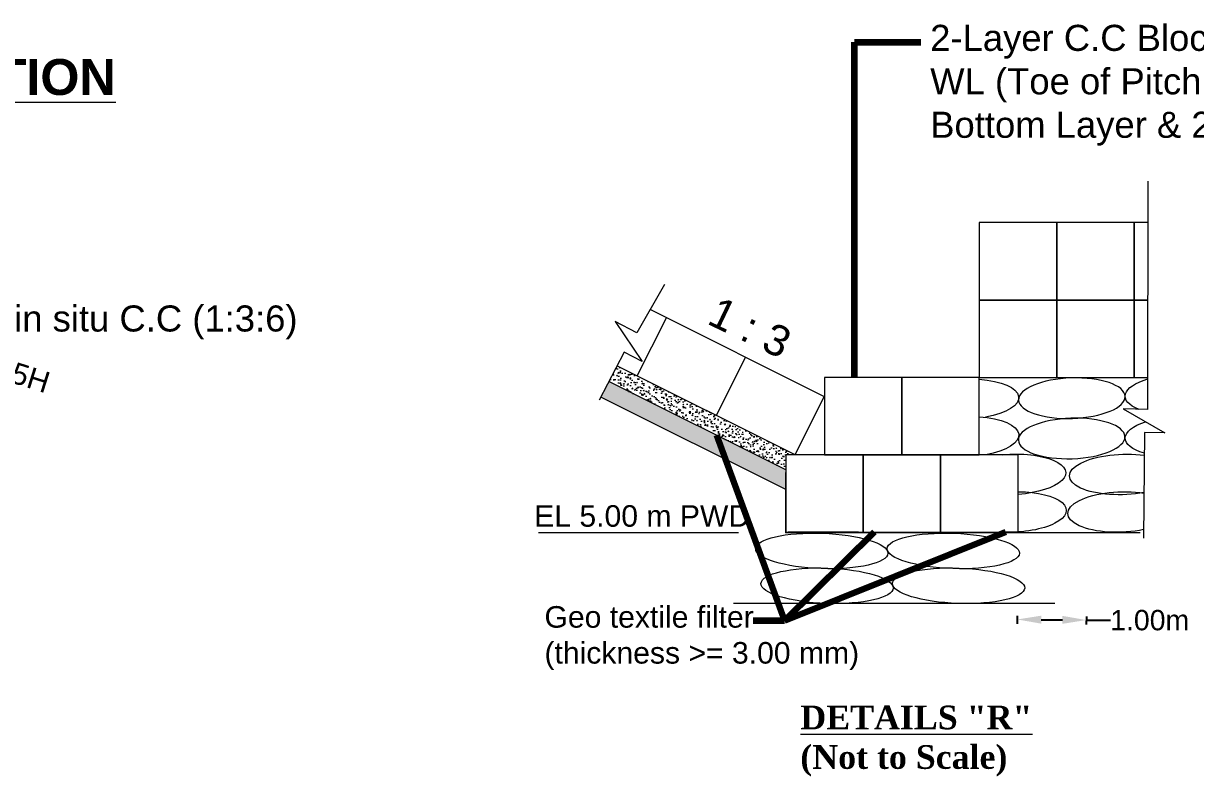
# Model space of a CAD drawing. Header units: inches. Extents: x -885 to 26362, y -28010 to 990.
# Drawn here: x 4210.33 to 4259.25, y -19490.12 to -19458.67 of the extents above; entities that cross this region are included whole.
import ezdxf

# ---------------------------------------------------------------- set-up
doc = ezdxf.new("R2010")
doc.units = ezdxf.units.IN
doc.header["$MEASUREMENT"] = 0
doc.header["$PDMODE"] = 3
doc.layers.add('LINE', color=7, linetype='Continuous')
doc.styles.add('Arial B heading -200', font='arialbd.ttf', dxfattribs={"height": 0.6})
doc.styles.get("Standard").update_dxf_attribs({"font": 'arial.ttf'})
doc.dimstyles.get("Standard").update_dxf_attribs({"dimtxt": 0.18, "dimasz": 0.18, "dimexe": 0.18, "dimexo": 0.0625, "dimgap": 0.09, "dimtad": 0, "dimtih": 1, "dimtoh": 1, "dimdec": 4, "dimzin": 0, "dimdsep": 46, "dimtxsty": 'Standard', "dimcen": 0.09, "dimadec": 0, "dimazin": 0, "dimtfac": 1, "dimtdec": 4, "dimtofl": 0, "dimtmove": 0, "dimatfit": 3, "dimfxl": 1, "dimtolj": 1, "dimtzin": 0, "dimarcsym": 0})
pattern_1 = [(185, (4204.87145, -19434.53736), (-0.282128, 0.3362272), [0.04572, -0.50292]), (130, (4204.87145, -19434.53736), (-0.2644248, -0.384043), [0.036576, -0.402336]), (235.451, (4204.84794, -19434.50935), (-0.5465526, -0.0478132), [0.038856, -0.427416]), (181.1842, (4204.78524, -19434.6236), (-0.388688, 0.5313846), [0.06858, -0.75438]), (231.6356, (4204.75285, -19434.5793), (-0.8227834, -0.017007), [0.058284, -0.641124]), (126.184, (4204.78524, -19434.6236), (-0.822783, -0.017005), [0.054864, -0.603504]), (156, (4204.7637, -19434.5589), (-0.0837486, 0.4308493), [0.04572, -0.50292]), (101, (4204.7637, -19434.5589), (-0.417459, -0.207696), [0.036576, -0.402336]), (206.4514, (4204.7567, -19434.523), (-0.5012075, 0.223152), [0.038856, -0.427416]), (172.5, (4204.87145, -19434.53736), (-0.1487362, -0.13825313), [0, -0.3974592, 0, -0.408432, 0, -0.40386]), (142.5, (4204.87145, -19434.53736), (-0.2834088, -0.05661535), [0, -0.2328672, 0, -0.3883152, 0, -0.153924]), (102.5, (4204.96757, -19434.63349), (-0.22038287, 0.23982687), [0, -0.1524, 0, -0.475488, 0, -0.630936]), (92.5, (4205.01068, -19434.6766), (-0.2945337, 0.2082334), [0, -0.19812, 0, -0.3157728, 0, -0.448056])]
pattern_2 = [(172.5, (4204.87145, -19434.53736), (-0.13657942, -0.1458116), [0, -0.15752064, 0, -0.1761744, 0, -0.168402]), (142.5, (4204.87145, -19434.53736), (-0.336491, -0.0771165), [0, -0.08497824, 0, -0.14197584, 0, -0.0544068]), (102.5, (4204.96158, -19434.6275), (-0.2286156, 0.22778633), [0, -0.051816, 0, -0.1865376, 0, -0.2435352]), (92.5, (4204.96158, -19434.6275), (-0.2846007, 0.1559707), [0, -0.025908, 0, -0.12228576, 0, -0.1399032])]

# ---------------------------------------------------------------- blocks, each defined once
blk = doc.blocks.new('*D187')
at = {"color": 0, "lineweight": -2, "ltscale": 0.5, "transparency": 16777216}
for p, q in [((4251.813, -19483.41), (4251.81, -19483.74)), ((4254.695, -19483.435), (4254.692, -19483.765)), ((4252.811, -19483.569), (4253.693, -19483.576)), ((4254.693, -19483.585), (4255.701, -19483.594))]:
    blk.add_line(p, q, dxfattribs=at)
at = {"color": 0, "linetype": 'Continuous', "ltscale": 0.5, "transparency": 16777216}
for points in [[(4252.813, -19483.402), (4252.81, -19483.735), (4251.811, -19483.56)], [(4253.695, -19483.41), (4253.692, -19483.743), (4254.693, -19483.585)]]:
    blk.add_solid(points, dxfattribs=at)
at = {"layer": 'Defpoints', "color": 0, "linetype": 'Continuous', "ltscale": 0.5, "transparency": 16777216}
for p in [(4251.843, -19479.908), (4254.725, -19479.934), (4254.693, -19483.585)]:
    blk.add_point(p, dxfattribs=at)
at = {"color": 0, "linetype": 'Continuous', "lineweight": 20, "ltscale": 0.5, "transparency": 16777216, "insert": (4257.338, -19483.594), "char_height": 0.85, "attachment_point": 5}
blk.add_mtext('\\A1;1.00m', dxfattribs=at)

msp = doc.modelspace()

# ---------------------------------------------------------------- hatches: boundary and pattern name
at = {"linetype": 'Continuous', "lineweight": 20, "ltscale": 0.5}
h = msp.add_hatch(dxfattribs=at)
h.set_pattern_fill('AR-CONC', scale=0.0024, angle=135, style=0)
h.set_pattern_definition(pattern_1)
h.paths.add_polyline_path([(4242.149115, -19477.314189), (4242.149115, -19476.685949), (4242.534803, -19476.685949), (4235.104107, -19472.970503), (4234.764936, -19473.622099)])
h = msp.add_hatch(dxfattribs=at)
h.set_pattern_fill('AR-CONC', scale=0.0024, angle=135, style=0)
h.set_pattern_definition(pattern_1)
h.paths.add_polyline_path([(4242.149115, -19477.314189), (4242.149115, -19476.685949), (4242.534803, -19476.685949), (4235.104107, -19472.970503), (4234.764936, -19473.622099)])
h = msp.add_hatch(dxfattribs=at)
h.set_pattern_fill('AR-SAND', scale=0.00408, angle=135, style=0)
h.set_pattern_definition(pattern_2)
h.paths.add_polyline_path([(4242.149115, -19478.135273), (4242.149115, -19477.314189), (4234.764936, -19473.622099), (4234.425806, -19474.273618)])
h = msp.add_hatch(dxfattribs=at)
h.set_pattern_fill('AR-SAND', scale=0.00408, angle=135, style=0)
h.set_pattern_definition(pattern_2)
h.paths.add_polyline_path([(4242.149115, -19478.135273), (4242.149115, -19477.314189), (4234.764936, -19473.622099), (4234.425806, -19474.273618)])

# ---------------------------------------------------------------- linework, layer by layer
at = {"color": 0, "linetype": 'Continuous', "lineweight": 20, "ltscale": 0.5}
msp.add_line((4250.987842, -19479.933515), (4256.940987, -19479.933515), dxfattribs=at)
msp.add_line((4250.987842, -19479.933515), (4256.940987, -19479.933515), dxfattribs=at)
at = {"lineweight": 20}
msp.add_line((4253.376916, -19482.897206), (4239.967287, -19482.897206), dxfattribs=at)
at = {"color": 0, "linetype": 'ByBlock', "lineweight": 20, "ltscale": 0.5}
for centre in [(4243.65138, -19480.699363), (4249.141061, -19480.699119), (4243.873514, -19482.154597), (4249.363195, -19482.154353)]:
    msp.add_ellipse(centre, major_axis=(2.759296, -0.096265), ratio=0.267798578, dxfattribs=at)
at = {"layer": 'LINE', "color": 7, "lineweight": 20, "ltscale": 0.5}
for p, q in [((4243.764795, -19474.262128), (4236.487771, -19470.623521)), ((4243.764795, -19474.262128), (4236.487771, -19470.623521)), ((4235.951681, -19473.394345), (4237.167365, -19470.962977)), ((4235.951681, -19473.394345), (4237.167365, -19470.962977)), ((4239.250484, -19475.043746), (4240.466167, -19472.612378)), ((4239.250484, -19475.043746), (4240.466167, -19472.612378)), ((4242.534803, -19476.685949), (4235.104107, -19472.970503)), ((4242.534803, -19476.685949), (4235.104107, -19472.970503)), ((4242.149115, -19477.314189), (4234.764936, -19473.622099)), ((4242.149115, -19477.314189), (4234.764936, -19473.622099)), ((4242.149115, -19478.135273), (4234.425806, -19474.273618)), ((4242.149115, -19478.135273), (4234.425806, -19474.273618)), ((4242.534803, -19476.685949), (4243.750504, -19474.254546)), ((4242.534803, -19476.685949), (4243.750504, -19474.254546)), ((4248.611835, -19476.685949), (4248.611835, -19479.917309)), ((4248.611835, -19479.917309), (4248.611835, -19476.685949)), ((4248.611835, -19476.685949), (4248.611835, -19479.917309)), ((4248.611835, -19479.917309), (4248.611835, -19476.685949)), ((4242.143272, -19477.418224), (4242.143272, -19479.933561)), ((4242.143272, -19477.418224), (4242.143272, -19479.933561)), ((4242.137429, -19477.69472), (4242.137429, -19479.949813)), ((4242.137429, -19477.69472), (4242.137429, -19479.949813)), ((4240.174472, -19479.949813), (4231.826531, -19479.949813)), ((4240.174472, -19479.949813), (4231.826531, -19479.949813)), ((4242.143272, -19479.933561), (4250.987842, -19479.933515)), ((4242.143272, -19479.933561), (4250.987842, -19479.933515)), ((4242.149115, -19479.917309), (4256.940987, -19479.933515)), ((4242.149115, -19479.917309), (4256.940987, -19479.933515)), ((4242.149115, -19479.917309), (4256.940987, -19479.933515)), ((4242.149115, -19479.917309), (4256.940987, -19479.933515)), ((4245.187904, -19479.917309), (4242.250304, -19479.917309)), ((4245.187904, -19479.917309), (4242.250304, -19479.917309)), ((4244.369893, -19479.917309), (4246.012062, -19479.917309)), ((4244.369893, -19479.917309), (4246.012062, -19479.917309)), ((4244.369893, -19479.917309), (4246.012062, -19479.917309)), ((4244.369893, -19479.917309), (4246.012062, -19479.917309)), ((4250.961915, -19479.917309), (4254.725187, -19479.933515)), ((4250.961915, -19479.917309), (4254.725187, -19479.933515)), ((4242.096359, -19483.614324), (4240.792286, -19483.614324)), ((4242.096359, -19483.614324), (4240.792286, -19483.614324))]:
    msp.add_line(p, q, dxfattribs=at)
for points in [[(4257.263009, -19465.265378), (4257.252914, -19474.800464), (4256.224357, -19474.769836), (4257.973853, -19475.772747), (4257.122703, -19475.759435), (4257.083115, -19480.169071)], [(4257.263009, -19465.265378), (4257.252914, -19474.800464), (4256.224357, -19474.769836), (4257.973853, -19475.772747), (4257.122703, -19475.759435), (4257.083115, -19480.169071)], [(4257.261181, -19466.991857), (4256.690235, -19466.991857), (4256.690235, -19470.223217), (4257.25776, -19470.223217)], [(4237.083771, -19469.569466), (4235.937723, -19471.596306), (4235.026615, -19471.118029), (4236.159662, -19472.786193), (4235.400429, -19472.401225), (4234.360429, -19474.399215)], [(4237.083771, -19469.569466), (4235.937723, -19471.596306), (4235.026615, -19471.118029), (4236.159662, -19472.786193), (4235.400429, -19472.401225), (4234.360429, -19474.399215)], [(4257.25776, -19470.223217), (4256.690235, -19470.223217), (4256.690235, -19473.454577), (4256.794703, -19473.454577)], [(4257.25776, -19470.223217), (4256.690235, -19470.223217), (4256.690235, -19473.454577), (4257.254338, -19473.455064)]]:
    msp.add_lwpolyline(points, dxfattribs=at)
for points in [[(4250.227515, -19470.223217), (4253.458875, -19470.223217), (4253.458875, -19466.991857), (4250.227515, -19466.991857)], [(4250.227515, -19470.223217), (4253.458875, -19470.223217), (4253.458875, -19466.991857), (4250.227515, -19466.991857)], [(4253.458875, -19470.223217), (4256.690235, -19470.223217), (4256.690235, -19466.991857), (4253.458875, -19466.991857)], [(4253.458875, -19470.223217), (4256.690235, -19470.223217), (4256.690235, -19466.991857), (4253.458875, -19466.991857)], [(4250.227515, -19473.454577), (4253.458875, -19473.454577), (4253.458875, -19470.223217), (4250.227515, -19470.223217)], [(4250.227515, -19473.454577), (4253.458875, -19473.454577), (4253.458875, -19470.223217), (4250.227515, -19470.223217)], [(4253.458875, -19473.454577), (4256.690235, -19473.454577), (4256.690235, -19470.223217), (4253.458875, -19470.223217)], [(4253.458875, -19473.454577), (4256.690235, -19473.454577), (4256.690235, -19470.223217), (4253.458875, -19470.223217)], [(4243.764795, -19476.685949), (4246.996155, -19476.685949), (4246.996155, -19473.454589), (4243.764795, -19473.454589)], [(4243.764795, -19476.685949), (4246.996155, -19476.685949), (4246.996155, -19473.454589), (4243.764795, -19473.454589)], [(4246.996155, -19476.685949), (4250.227515, -19476.685949), (4250.227515, -19473.454589), (4246.996155, -19473.454589)], [(4246.996155, -19476.685949), (4250.227515, -19476.685949), (4250.227515, -19473.454589), (4246.996155, -19473.454589)], [(4242.149115, -19479.917309), (4245.380475, -19479.917309), (4245.380475, -19476.685949), (4242.149115, -19476.685949)], [(4242.149115, -19479.917309), (4245.380475, -19479.917309), (4245.380475, -19476.685949), (4242.149115, -19476.685949)], [(4245.380475, -19479.917309), (4248.611835, -19479.917309), (4248.611835, -19476.685949), (4245.380475, -19476.685949)], [(4245.380475, -19479.917309), (4248.611835, -19479.917309), (4248.611835, -19476.685949), (4245.380475, -19476.685949)], [(4248.611835, -19479.917309), (4251.843195, -19479.917309), (4251.843195, -19476.685949), (4248.611835, -19476.685949)], [(4248.611835, -19479.917309), (4251.843195, -19479.917309), (4251.843195, -19476.685949), (4248.611835, -19476.685949)]]:
    msp.add_lwpolyline(points, close=True, dxfattribs=at)
at = {"layer": 'LINE', "color": 7, "lineweight": 20, "ltscale": 0.5, "extrusion": (0, 0, -1)}
for centre, start_param, end_param in [((4249.648209, -19474.362471), 1.846026621, 4.337353965), ((4249.648209, -19474.362471), 1.846026621, 4.337353965), ((4258.536065, -19474.172598), 5.557212479, 7.252512388), ((4249.650891, -19475.92788), 1.846026621, 4.337353965), ((4249.650891, -19475.92788), 1.846026621, 4.337353965), ((4258.53964, -19475.927903), 5.420705735, 7.196852193), ((4258.53964, -19475.927903), 5.420705735, 7.196852193), ((4256.211205, -19477.504591), 4.313945631, 8.285075297), ((4256.211205, -19477.504591), 4.313945631, 8.285075297), ((4249.650891, -19475.92788), 5.211519734, 5.265971869), ((4249.650891, -19475.92788), 5.211519734, 5.265971869), ((4251.61068, -19477.504591), 1.396927154, 4.615799863), ((4251.61068, -19477.504591), 1.396927154, 4.615799863), ((4251.633353, -19479.072858), 1.68295547, 4.890937013), ((4251.633353, -19479.072858), 1.68295547, 4.890937013), ((4256.138256, -19479.072858), 4.284819743, 8.314201185), ((4256.138256, -19479.072858), 4.284819743, 8.314201185)]:
    msp.add_ellipse(centre, major_axis=(-2.223407, -0.075588), ratio=0.379800122, start_param=start_param, end_param=end_param, dxfattribs=at)
for centre in [(4254.089197, -19474.322037), (4254.080471, -19476.002783), (4254.080471, -19476.002783)]:
    msp.add_ellipse(centre, major_axis=(-2.223407, -0.075588), ratio=0.379800122, dxfattribs=at)

# ---------------------------------------------------------------- texts
at = {"color": 7, "lineweight": 20, "ltscale": 0.18, "char_height": 0.9, "width": 35.32189186, "attachment_point": 1}
for s, insert in [('EL 5.00 m PWD', (4231.648936, -19478.788899)), ('Geo textile filter \\P(thickness >= 3.00 mm) ', (4232.076708, -19483.003212)), ('Geo textile filter \\P(thickness >= 3.00 mm) ', (4232.076708, -19483.003212))]:
    msp.add_mtext(s, dxfattribs=dict(at, insert=insert))
at = {"layer": 'LINE', "color": 7, "lineweight": 20, "ltscale": 0.5, "attachment_point": 1}
for s, insert, char_height, width in [('{\\C0;2-Layer C.C Blocks(500 x 500 x 500) to be Placed  at Working WL (Toe of Pitching Block) above Geo-textile (3 Nos Blocks in Bottom Layer & 2 Nos. Blocks  in Upper Layer as Shown)}', (4248.176379, -19458.732075), 1.088423855, 43.5949575), ('\\pi-2.177,l2.177;Cast in situ C.C (1:3:6)', (4206.394632, -19470.449254), 1.08842386, 17.4742388), ('\\pi-2.177,l2.177;Cast in situ C.C (1:3:6)', (4206.394632, -19470.449254), 1.08842386, 17.4742388)]:
    msp.add_mtext(s, dxfattribs=dict(at, insert=insert, char_height=char_height, width=width))
at = {"layer": 'LINE', "color": 7, "lineweight": 20, "ltscale": 0.5, "attachment_point": 1, "style": 'Arial B heading -200'}
for s, insert, char_height, width in [('{\\H1.25x;\\LPLAN OF D/S END TERMINATION\\fTimes New Roman|b1|i0|c0|p18;\\H0.8x; }', (4180.772099, -19460.161605), 1.2, 43.44134988), ('{\\fTimes New Roman|b1|i0|c0|p18;\\LDETAILS "R"\\P\\l(Not to Scale)}', (4242.757292, -19487.156299), 0.99046911, 31.90091102)]:
    msp.add_mtext(s, dxfattribs=dict(at, insert=insert, char_height=char_height, width=width))
at = {"layer": 'LINE', "color": 7, "lineweight": 20, "ltscale": 0.5, "attachment_point": 1}
for s, insert, char_height, width, rotation in [('1 : 3', (4239.363893, -19470.034341), 1.2826544, 5.75984576, 334.4634135), ('1 : 3', (4239.363893, -19470.034341), 1.2826544, 5.75984576, 334.4634135), ('1V : 2.5H', (4206.591193, -19471.71813), 0.8874744, 9.3037617, 342.4607994)]:
    msp.add_mtext(s, dxfattribs=dict(at, insert=insert, char_height=char_height, width=width, rotation=rotation))

# ---------------------------------------------------------------- dimensions: what is measured, and where the dimension line sits
at = {"color": 0, "linetype": 'Continuous', "lineweight": 20, "ltscale": 0.5}
dim = msp.add_linear_dim(base=(4254.693286, -19483.585088), p1=(4251.843195, -19479.908338), p2=(4254.725187, -19479.933515), angle=359.499468, text='1.00m', dimstyle='Standard', override={"dimtxt": 0.85, "dimasz": 1, "dimfxl": 0.15, "dimfxlon": 1}, dxfattribs=at)
dim.commit()
dim.dimension.update_dxf_attribs({"geometry": '*D187', "text_midpoint": (4257.33845, -19483.593893), "dimtype": 161})

# ---------------------------------------------------------------- leaders
at = {"layer": 'LINE', "color": 7, "lineweight": 20, "ltscale": 0.5}
for points in [[(4245.01079, -19473.454589), (4245.01079, -19459.454114), (4247.783765, -19459.454114)], [(4239.254567, -19475.866915), (4242.096359, -19483.614324)], [(4239.254567, -19475.866915), (4242.096359, -19483.614324)], [(4251.317984, -19479.918842), (4242.096359, -19483.614324), (4240.792286, -19483.614324)], [(4251.317984, -19479.918842), (4242.096359, -19483.614324), (4240.792286, -19483.614324)], [(4245.843837, -19479.917309), (4242.096359, -19483.614324)], [(4245.843837, -19479.917309), (4242.096359, -19483.614324)]]:
    msp.add_leader(points, dimstyle='Standard', override={"dimtxt": 0.9, "dimasz": 0.7, "dimclrd": 7, "dimclre": 7, "dimclrt": 7, "dimlwd": 65535, "dimlwe": 65535}, dxfattribs=at)

doc.saveas('drawing.dxf')
